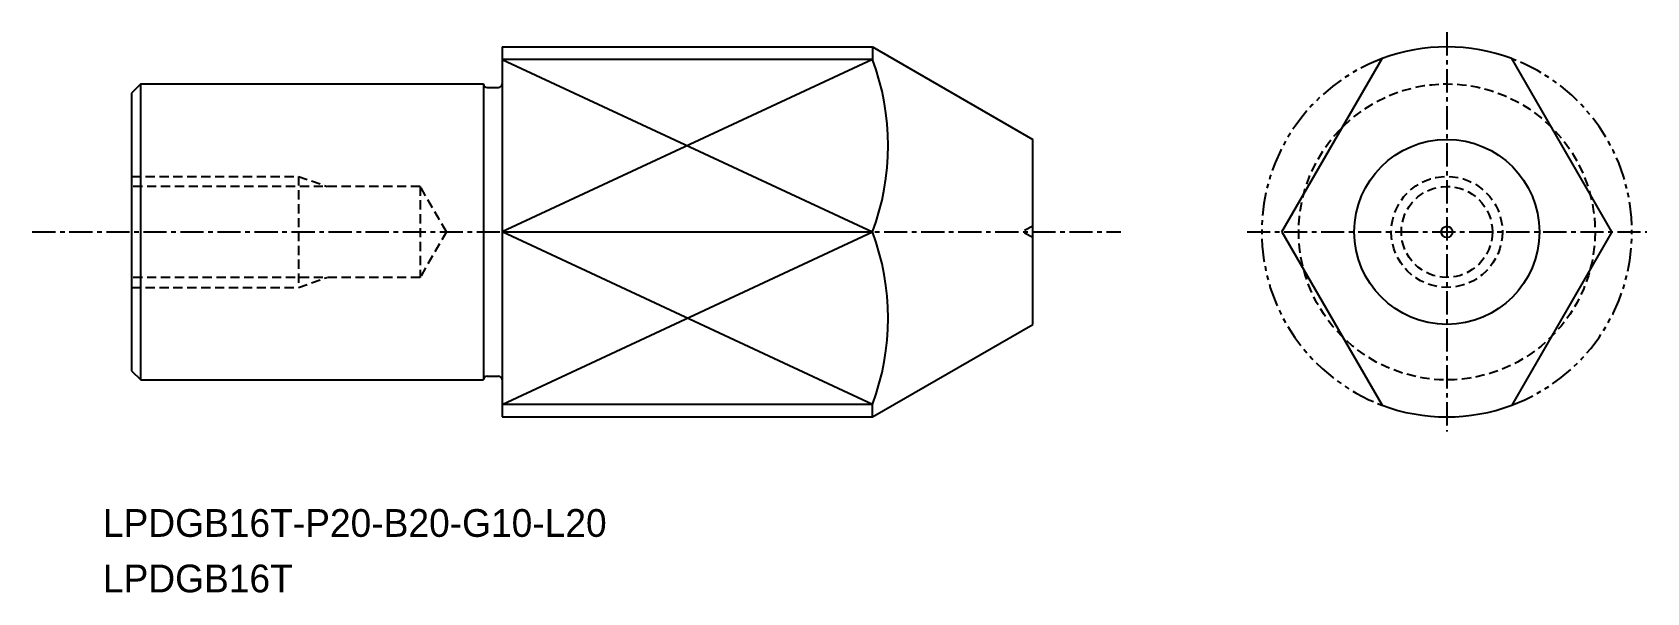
# Model space of a CAD drawing. Extents: x -1457 to -1369.8, y -648.2 to -617.9.
import ezdxf

# ---------------------------------------------------------------- set-up
doc = ezdxf.new("R2010")
doc.units = 0
for name, pattern in [('CENTER', [2, 1.25, -0.25, 0.25, -0.25]), ('DASHED', [0.75, 0.5, -0.25]), ('PHANTOM', [2.5, 1.25, -0.25, 0.25, -0.25, 0.25, -0.25])]:
    doc.linetypes.add(name, pattern=pattern)
doc.layers.get('0').update_dxf_attribs({"linetype": 'CONTINUOUS'})
doc.layers.add('CENTER', color=1, linetype='CENTER')

msp = doc.modelspace()

# ---------------------------------------------------------------- linework, layer by layer
at = {"color": 7, "linetype": 'CONTINUOUS'}
for p, q in [((-1431.597, -618.698), (-1431.597, -638.698)), ((-1431.597, -618.698), (-1411.597, -618.698)), ((-1389.486, -628.698), (-1384.078, -619.33)), ((-1371.669, -628.698), (-1377.078, -619.33)), ((-1451.097, -620.698), (-1451.597, -621.198)), ((-1451.597, -621.198), (-1451.597, -636.198)), ((-1451.097, -620.698), (-1432.597, -620.698)), ((-1451.097, -636.698), (-1451.097, -620.698)), ((-1432.597, -620.698), (-1432.597, -636.698)), ((-1432.397, -620.898), (-1431.797, -620.898)), ((-1431.597, -628.698), (-1411.597, -628.698)), ((-1389.486, -628.698), (-1384.078, -638.065)), ((-1371.669, -628.698), (-1377.078, -638.065)), ((-1451.597, -636.198), (-1451.097, -636.698)), ((-1451.097, -636.698), (-1432.597, -636.698)), ((-1432.397, -636.498), (-1431.797, -636.498)), ((-1431.597, -638.698), (-1411.597, -638.698))]:
    msp.add_line(p, q, dxfattribs=at)
at = {"linetype": 'CONTINUOUS'}
for p, q in [((-1411.597, -618.698), (-1411.597, -619.373)), ((-1411.597, -618.698), (-1402.937, -623.698)), ((-1411.597, -619.373), (-1431.597, -619.373)), ((-1402.937, -633.698), (-1402.937, -623.698)), ((-1411.597, -638.698), (-1402.937, -633.698)), ((-1411.597, -638.022), (-1431.597, -638.022)), ((-1411.597, -638.698), (-1411.597, -638.022))]:
    msp.add_line(p, q, dxfattribs=at)
at = {"color": 3, "linetype": 'CONTINUOUS'}
for p, q in [((-1411.597, -619.373), (-1431.597, -628.698)), ((-1431.597, -619.373), (-1411.597, -628.698)), ((-1431.597, -638.022), (-1411.597, -628.698)), ((-1411.597, -638.022), (-1431.597, -628.698))]:
    msp.add_line(p, q, dxfattribs=at)
at = {"color": 3, "linetype": 'DASHED'}
for p, q in [((-1451.597, -625.698), (-1442.597, -625.698)), ((-1442.597, -625.698), (-1442.597, -631.698)), ((-1442.597, -625.698), (-1441.034, -626.239)), ((-1436.017, -626.239), (-1451.597, -626.239)), ((-1434.597, -628.698), (-1436.017, -626.239)), ((-1436.017, -626.239), (-1436.017, -631.156)), ((-1402.937, -628.395), (-1403.515, -628.698)), ((-1434.597, -628.698), (-1436.017, -631.156)), ((-1402.937, -629), (-1403.515, -628.698)), ((-1436.017, -631.156), (-1451.597, -631.156)), ((-1442.597, -631.698), (-1441.034, -631.156)), ((-1451.597, -631.698), (-1442.597, -631.698))]:
    msp.add_line(p, q, dxfattribs=at)
for radius in [8, 3, 2.458]:
    msp.add_circle((-1380.578, -628.698), radius, dxfattribs=at)
at = {"linetype": 'CONTINUOUS'}
for radius in [5, 0.302]:
    msp.add_circle((-1380.578, -628.698), radius, dxfattribs=at)
for centre, radius, start, end in [((-1380.578, -628.698), 10, 69.51268, 110.48732), ((-1423.963, -624.035), 13.215, 339.34293, 20.65707), ((-1423.963, -633.36), 13.215, 339.34293, 20.65707), ((-1380.578, -628.698), 10, 249.51268, 290.48732)]:
    msp.add_arc(centre, radius, start, end, dxfattribs=at)
at = {"color": 3, "linetype": 'PHANTOM'}
for start, end in [(110.48732, 249.51268), (290.48732, 69.51268)]:
    msp.add_arc((-1380.578, -628.698), 10, start, end, dxfattribs=at)
at = {"color": 7, "linetype": 'CONTINUOUS'}
for centre, start, end in [((-1432.397, -620.698), 180, 270), ((-1431.797, -620.698), 270, 0), ((-1432.397, -636.698), 90, 180), ((-1431.797, -636.698), 0, 90)]:
    msp.add_arc(centre, 0.2, start, end, dxfattribs=at)
at = {"layer": 'CENTER', "color": 1, "linetype": 'CENTER'}
for p, q in [((-1380.578, -617.907), (-1380.578, -639.489)), ((-1456.963, -628.698), (-1398.188, -628.698)), ((-1391.369, -628.698), (-1369.787, -628.698))]:
    msp.add_line(p, q, dxfattribs=at)

# ---------------------------------------------------------------- texts
for s, p in [('LPDGB16T-P20-B20-G10-L20', (-1453.152, -645.18)), ('LPDGB16T', (-1453.152, -648.18))]:
    msp.add_text(s, height=1.5).set_placement(p)

doc.saveas('drawing.dxf')
